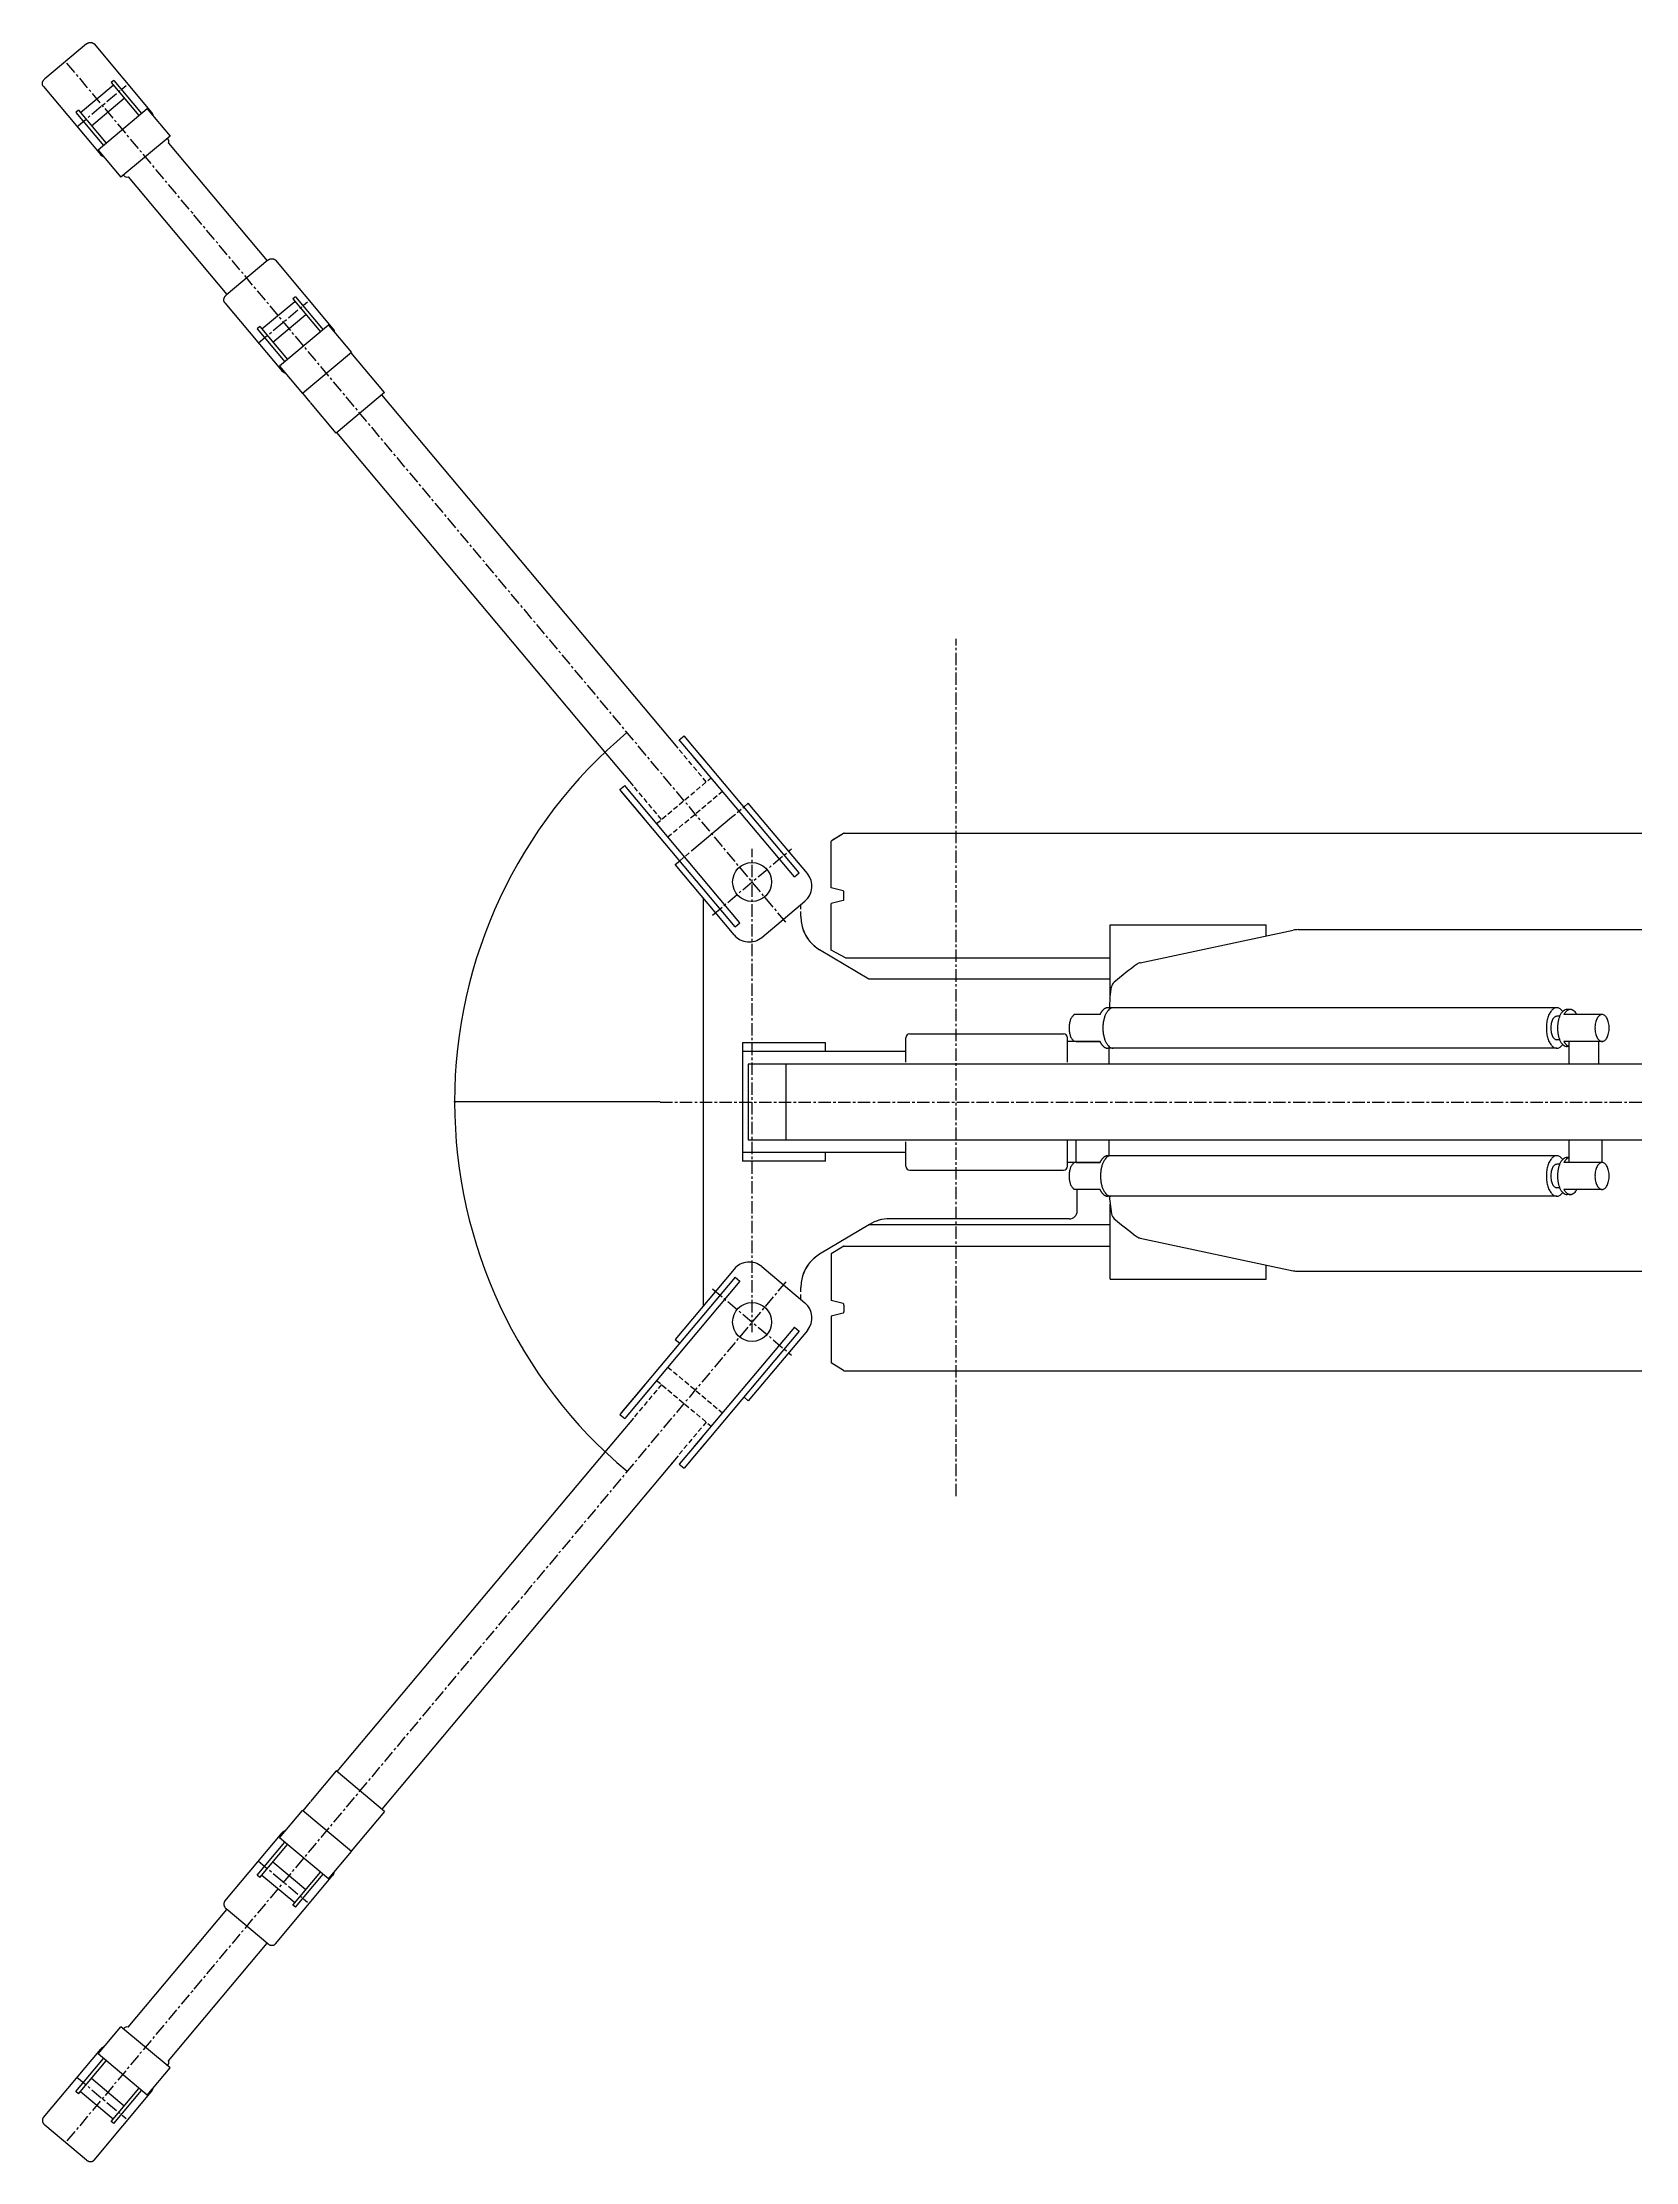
# Model space of a CAD drawing. Header units: millimetres. Extents: x 13669 to 217197, y -88248 to 24578.
# Drawn here: x 98863 to 102955, y -27087 to -21646 of the extents above; entities that cross this region are included whole.
import ezdxf

# ---------------------------------------------------------------- set-up
doc = ezdxf.new("R2010")
doc.units = ezdxf.units.MM
doc.linetypes.add('CENTER', pattern=[50.8, 31.75, -6.35, 6.35, -6.35])
doc.linetypes.add('DASHED', pattern=[19.05, 12.7, -6.35])
doc.layers.add('1', color=7, linetype='Continuous')
doc.styles.get("Standard").update_dxf_attribs({"font": 'arial.ttf'})
doc.dimstyles.new('DIMSTYLE24', dxfattribs={"dimtxt": 3.2, "dimasz": 1, "dimexe": 2.54, "dimexo": 0, "dimgap": 1.6, "dimtad": 1, "dimdec": 4, "dimzin": 0, "dimdsep": 46, "dimtxsty": 'Standard', "dimblk1": 'OPEN', "dimblk2": 'OPEN', "dimsah": 1, "dimcen": 0.09, "dimadec": 0, "dimazin": 0, "dimtfac": 1, "dimtdec": 4, "dimtmove": 0, "dimatfit": 3, "dimldrblk": 'OPEN', "dimfxl": 1, "dimtvp": 1, "dimtolj": 1, "dimtzin": 0, "dimarcsym": 0})

# ---------------------------------------------------------------- blocks, each defined once
blk = doc.blocks.new('_OPEN')
at = {"color": 0, "linetype": 'ByBlock'}
for q in [(-3.128, 0.562), (-3.128, -0.562), (-3, 0)]:
    blk.add_line((0, 0), q, dxfattribs=at)
blk = doc.blocks.new('*D284')
at = {"layer": '1', "color": 0, "linetype": 'Continuous', "lineweight": -2, "transparency": 16777216}
blk.add_line((100449.3, -24366.8), (99920.2, -24366.8), dxfattribs=at)
blk.add_arc((101158.5, -24366.8), 1237, 180.0232, 230.0463, dxfattribs=at)
at = {"layer": 'Defpoints', "color": 0, "linetype": 'Continuous', "transparency": 16777216}
for p in [(100449.3, -24366.8), (105666.9, -24366.8), (99973.6, -24722.1), (100772.1, -24828.4), (98922.2, -27038.5)]:
    blk.add_point(p, dxfattribs=at)
at = {"layer": '1', "color": 0, "linetype": 'Continuous', "lineweight": -2, "transparency": 16777216, "xscale": 0.5, "yscale": 0.5, "zscale": 0.5}
for p, rotation in [((99921.4, -24366.8), 90.0115791850979), ((100364.5, -25315.4), 320.0578570738581)]:
    blk.add_blockref('_OPEN', p, dxfattribs=dict(at, rotation=rotation))
at = {"layer": '1', "color": 0, "linetype": 'Continuous', "transparency": 16777216, "insert": (100088.6, -24984.6), "char_height": 1.6, "attachment_point": 5, "rotation": 300.0058}
blk.add_mtext('\\A1;50°', dxfattribs=at)
blk = doc.blocks.new('*D285')
at = {"layer": '1', "color": 0, "linetype": 'Continuous', "lineweight": -2, "transparency": 16777216}
blk.add_line((100449.3, -24366.8), (99920, -24366.8), dxfattribs=at)
blk.add_arc((101158.5, -24366.8), 1237.2, 129.9538, 179.9768, dxfattribs=at)
at = {"layer": 'Defpoints', "color": 0, "linetype": 'Continuous', "transparency": 16777216}
for p in [(98922.2, -21695.1), (100125.4, -23686.1), (100772.1, -23905.2), (100449.3, -24366.8), (105666.9, -24366.8)]:
    blk.add_point(p, dxfattribs=at)
at = {"layer": '1', "color": 0, "linetype": 'Continuous', "lineweight": -2, "transparency": 16777216, "xscale": 0.5, "yscale": 0.5, "zscale": 0.5}
for p, rotation in [((100364.4, -23418.1), 39.94219322364528), ((99921.3, -24366.8), 269.9884219844894)]:
    blk.add_blockref('_OPEN', p, dxfattribs=dict(at, rotation=rotation))
at = {"layer": '1', "color": 0, "linetype": 'Continuous', "transparency": 16777216, "insert": (99975.6, -23999), "char_height": 1.6, "attachment_point": 5, "rotation": 72.7264}
blk.add_mtext('\\A1;50°', dxfattribs=at)

msp = doc.modelspace()

# ---------------------------------------------------------------- linework, layer by layer
at = {"color": 3, "linetype": 'Continuous'}
for p, q in [((101682.33617, -24009.0718714), (102075.0913738, -23925.6113801)), ((102087.5629322, -23924.3009123), (102200.2173353, -23924.3009123)), ((102200.2173353, -23924.3009123), (103667.3093917, -23924.3009123)), ((101604.0750244, -24124.8020648), (101605.3901097, -24095.9734882)), ((101605.3901097, -24095.9734882), (101608.8584151, -24071.3541142)), ((101602.8451103, -24269.3009576), (101602.8451103, -24228.8014793)), ((101602.8451103, -24504.8004551), (101602.8451103, -24464.3009768)), ((101602.813937, -24608.8009985), (101604.3814216, -24621.7184568)), ((101604.3132202, -24621.7280648), (101608.8945057, -24654.2478029)), ((101682.3722607, -24716.5300755), (102075.1274943, -24799.9905668)), ((102087.598993, -24801.3010347), (102200.2533962, -24801.3010347)), ((102200.2533962, -24801.3010347), (103085.253506, -24801.3010347))]:
    msp.add_line(p, q, dxfattribs=at)
at = {"color": 7, "linetype": 'Continuous'}
msp.add_lwpolyline([(100675.1380752, -24464.3006054), (105040.3390754, -24464.3006054), (105040.3390754, -24269.301329), (100675.1380752, -24269.301329)], dxfattribs=at)
at = {"color": 3, "linetype": 'Continuous'}
for centre, radius, start, end in [((102087.5629288, -23984.3009163), 60.0000088, 89.9999999983, 101.9968993071), ((102332.5715369, -24906.5207347), 1110.0001498, 126.3511347429, 130.2263871694), ((101686.4933414, -24028.6350439), 20.0000027, 101.9968993088, 126.3511347429), ((101628.6392175, -24074.3070539), 20.0000027, 130.2263871694, 171.5094147773), ((101628.6753047, -24651.2948794), 20.0000027, 188.4905852227, 229.7736128306), ((102332.6076241, -23819.0811987), 1110.0001498, 229.7736128306, 233.6488652571), ((101686.5294286, -24696.9668894), 20.0000027, 233.6488652571, 258.0031006912), ((102087.5990214, -24741.3010271), 60.0000088, 258.0031006929, 270.0000000017)]:
    msp.add_arc(centre, radius, start, end, dxfattribs=at)
at = {"layer": '1', "color": 7, "linetype": 'Continuous'}
for p, q in [((98975.7944727, -21650.1056699), (98868.5482423, -21740.0959165)), ((98995.3319509, -21650.053668), (99142.8671272, -21825.8792534)), ((98865.1272213, -21759.3548303), (99012.6394484, -21935.153072)), ((98960.5001228, -21826.3441505), (99044.7651106, -21755.6374624)), ((99046.5171385, -21743.7240909), (99039.6227284, -21749.5090038)), ((99039.6227284, -21749.5090038), (99110.6897547, -21834.2034733)), ((99046.5171385, -21743.7240909), (99117.5841648, -21828.4183162)), ((98988.7828124, -21860.0501329), (99073.047715, -21789.3433919)), ((99131.6028435, -21816.6553752), (99005.5118839, -21922.458246)), ((99131.6028435, -21816.6553752), (99190.411079, -21886.7403457)), ((98955.3578244, -21820.2158005), (98948.4635363, -21826.0008355)), ((98948.4635363, -21826.0008355), (99019.5304405, -21910.6951829)), ((98955.3578244, -21820.2158005), (99026.4248507, -21904.9101479)), ((99005.5118839, -21922.458246), (99064.3201195, -21992.5432165)), ((99190.411079, -21886.7403457), (99064.3201195, -21992.5432165)), ((99183.6698672, -21892.3968406), (99184.9164494, -21893.8824365)), ((99186.2114962, -21904.7601319), (99439.8986954, -22207.0933061)), ((99071.0613313, -21986.8865995), (99072.3079135, -21988.3723175)), ((99082.7953765, -21991.5364051), (99336.483064, -22293.8694172)), ((99441.8140673, -22205.4861165), (99334.5678369, -22295.4764852)), ((99461.3515455, -22205.4341146), (99608.8865998, -22381.2597)), ((99512.5367332, -22299.1045375), (99505.642323, -22304.8895724)), ((99505.642323, -22304.8895724), (99576.7093493, -22389.5839199)), ((99512.5367332, -22299.1045375), (99583.6037594, -22383.7988849)), ((99331.1468159, -22314.7352769), (99478.659043, -22490.5336406)), ((99426.5197272, -22381.7246087), (99510.7846493, -22311.0179556)), ((99454.8024064, -22415.4305788), (99539.0673384, -22344.7239375)), ((99421.377419, -22375.5962471), (99414.4830089, -22381.3812821)), ((99414.4830089, -22381.3812821), (99485.5500352, -22466.0756295)), ((99421.377419, -22375.5962471), (99492.4444453, -22460.2905945)), ((99597.622316, -22372.0358218), (99471.5314786, -22477.8386926)), ((99597.622316, -22372.0358218), (99656.4306736, -22442.1207923)), ((99656.4306736, -22442.1207923), (99530.3397141, -22547.9236631)), ((99741.3362638, -22545.3297907), (99655.4348239, -22442.9564857)), ((99471.5314786, -22477.8386926), (99530.3397141, -22547.9236631)), ((99550.800044, -22570.2848722), (99531.3355638, -22547.0880917)), ((99617.2370648, -22649.4613966), (99551.1574659, -22570.7108976)), ((99741.3362638, -22545.3297907), (99617.2370648, -22649.4613966)), ((100495.3232743, -23458.6649063), (99734.0642901, -22551.4317202)), ((100316.0042496, -23478.3194195), (99619.1575973, -22647.8499462)), ((100498.3211995, -23436.5682541), (100510.577915, -23426.2836458)), ((100555.9853614, -23505.2897295), (100498.3211995, -23436.5682541)), ((100564.1512331, -23490.1298459), (100510.577915, -23426.2836458)), ((100380.4166119, -23555.083056), (100316.0042496, -23478.3194195)), ((100794.0050852, -23788.9505738), (100534.1563636, -23479.274925)), ((100806.2618007, -23778.6659703), (100552.0055787, -23475.655204)), ((100345.8783382, -23564.4829902), (100358.1350537, -23554.1983818)), ((100422.8603738, -23631.3350195), (100358.1350537, -23554.1983818)), ((100653.8189318, -23906.5807234), (100361.6957231, -23558.4418211)), ((100409.880361, -23640.7576587), (100345.8783382, -23564.4829902)), ((100641.5622201, -23916.8653241), (100348.6819579, -23567.8242382)), ((100664.2057244, -23609.3660934), (100675.6963914, -23599.7242922)), ((100827.394288, -23780.5107891), (100675.6963914, -23599.7242922)), ((100530.9139773, -23721.2111633), (100632.7978985, -23635.7203909)), ((100919.918951, -23677.2435366), (100888.1419844, -23696.7987837)), ((100888.1419844, -23816.7987617), (100888.1419844, -23696.7987837)), ((100919.9282868, -23677.2484862), (100892.2142696, -23694.3035429)), ((100921.4909879, -23676.7987047), (103457.4930699, -23676.7987047)), ((100921.5008809, -23676.8035279), (103457.4933496, -23676.8035279)), ((100488.015473, -23757.2072696), (100499.5061514, -23747.5654569)), ((100639.7133658, -23937.9937779), (100488.015473, -23757.2072696)), ((100794.0050852, -23788.9505738), (100806.2618007, -23778.6659703)), ((100919.2430247, -23824.3385882), (100888.1419844, -23816.7987617)), ((100921.1418668, -23845.3369354), (100921.1418668, -23828.2602501)), ((100560.3450041, -24890.1920417), (100560.3450041, -23843.4058591)), ((100710.1549799, -23944.1566205), (100821.2314454, -23850.9524033)), ((100919.2430247, -23849.2590932), (100888.1419844, -23856.7989197)), ((100888.1419844, -23944.7987714), (100888.1419844, -23856.7989197)), ((100641.5622201, -23916.8653241), (100653.8189318, -23906.5807234)), ((101605.3521831, -23911.8027358), (102005.3504186, -23911.8027358)), ((101605.3901097, -24095.9734882), (101605.3521831, -23911.8027358)), ((102005.3504186, -23940.431335), (102005.3504186, -23911.8027358)), ((100985.3540763, -24051.8021362), (100858.8951543, -23975.9290704)), ((100888.1419844, -23976.7988978), (100888.1419844, -23944.7987714)), ((100925.3447101, -23996.7989768), (100888.1419844, -23976.7988978)), ((100925.3447101, -23996.7989768), (101605.3521831, -23996.7989768)), ((101602.3521942, -24051.8021362), (100985.3540763, -24051.8021362)), ((101579.1528003, -24141.8018022), (101512.2686485, -24141.8018022)), ((102752.2626868, -24124.8019453), (101598.9391669, -24124.8020653)), ((102759.2382609, -24146.8020636), (102752.2630468, -24146.8020636)), ((102868.4529756, -24141.8018022), (102770.4691392, -24141.8018022)), ((102786.9915179, -24129.3019286), (102778.4163497, -24129.3019286)), ((101080.3541314, -24264.8013457), (101080.3541314, -24201.8015795)), ((101090.3538143, -24191.8018966), (101485.3526284, -24191.8018966)), ((101495.3523113, -24264.8013457), (101495.3523113, -24201.8015795)), ((101579.1528003, -24211.8012624), (101495.3523113, -24211.8012624)), ((101579.1528003, -24211.8016224), (101512.2686485, -24211.8016224)), ((101517.8522278, -24211.8016224), (101579.1528003, -24211.8016224)), ((102759.2382609, -24206.801841), (102752.2630468, -24206.801841)), ((102868.4529756, -24211.8016224), (102770.4691392, -24211.8016224)), ((102782.8478133, -24211.8016224), (102782.8478133, -24269.301329)), ((102867.8472178, -24211.8016224), (102782.8478133, -24211.8016224)), ((102782.8478133, -24211.8016224), (102782.8478133, -24269.301329)), ((102867.8472178, -24211.8016224), (102782.8478133, -24211.8016224)), ((102870.3561685, -24211.8016224), (102860.3560056, -24211.8016224)), ((102860.3560056, -24269.301329), (102860.3560056, -24211.8016224)), ((100873.9232175, -24214.8016113), (100660.3556901, -24214.8016113)), ((100660.3556901, -24214.8016113), (100660.3556901, -24518.8006831)), ((101080.3541314, -24236.8017296), (100660.3556901, -24236.8017296)), ((100873.9232175, -24236.8017296), (100873.9232175, -24214.8016113)), ((102752.2626868, -24228.8014793), (101598.9391669, -24228.8014793)), ((102782.8478133, -24224.301496), (102778.4163497, -24224.301496)), ((100675.1380752, -24269.301329), (100675.1380752, -24464.3006054)), ((100675.1380752, -24269.301329), (100675.1380752, -24464.3006054)), ((100771.8833962, -24269.301329), (100771.8833962, -24464.3006054)), ((100771.8833962, -24269.301329), (100771.8833962, -24464.3006054)), ((101080.3541314, -24531.8003549), (101080.3541314, -24468.8005887)), ((101495.3523113, -24531.8003549), (101495.3523113, -24464.3006054)), ((101517.8522278, -24521.800672), (101517.8522278, -24464.3006054)), ((102782.8478133, -24464.3006054), (102782.8478133, -24521.800672)), ((102782.8478133, -24464.3006054), (102782.8478133, -24521.800672)), ((102867.8472178, -24464.3006054), (102867.8472178, -24521.800672)), ((102867.8472178, -24464.3006054), (102867.8472178, -24521.800672)), ((101080.3541314, -24496.8005648), (100660.3556901, -24496.8005648)), ((100873.9232175, -24518.8006831), (100660.3556901, -24518.8006831)), ((100873.9232175, -24518.8006831), (100873.9232175, -24496.8005648)), ((101579.1528003, -24521.800672), (101495.3523113, -24521.800672)), ((101579.1528003, -24521.800672), (101512.2686485, -24521.800672)), ((101517.8522278, -24521.800672), (101579.1528003, -24521.800672)), ((102752.2626868, -24504.8004551), (101598.9391669, -24504.8004551)), ((102759.2382609, -24526.8004534), (102752.2630468, -24526.8004534)), ((102868.4529756, -24521.800672), (102770.4691392, -24521.800672)), ((102782.8478133, -24509.3004384), (102778.4163497, -24509.3004384)), ((102867.8472178, -24521.800672), (102782.8478133, -24521.800672)), ((102867.8472178, -24521.800672), (102782.8478133, -24521.800672)), ((101090.3538143, -24541.8003978), (101485.3526284, -24541.8003978)), ((101579.1528003, -24591.8001322), (101512.2686485, -24591.8001322)), ((101520.3527785, -24646.8000081), (101520.3527785, -24591.8001322)), ((102759.2382609, -24586.8002308), (102752.2630468, -24586.8002308)), ((102868.4529756, -24591.8001322), (102770.4691392, -24591.8001322)), ((102752.2626868, -24608.8003491), (101598.9391669, -24608.8002291)), ((101605.3521831, -24821.7995586), (101605.3521831, -24629.1030256)), ((102786.9915179, -24604.3003658), (102778.4163497, -24604.3003658)), ((100986.5936502, -24681.0496337), (100858.6697682, -24757.8041701)), ((101602.3521942, -24681.7997982), (100985.354204, -24681.7997982)), ((101500.3529327, -24666.7998539), (101038.0524884, -24666.7998539)), ((101250.3534205, -24681.7997982), (101185.3537417, -24681.7997982)), ((100920.6418141, -24736.7989241), (100888.1419844, -24756.7985072)), ((100888.1419844, -24756.7985072), (100888.1419844, -24876.7989811)), ((100920.6418141, -24736.7989241), (101605.3521831, -24736.7989241)), ((100639.7133658, -24795.6041229), (100488.015473, -24976.3906313)), ((100710.1549799, -24789.4412803), (100821.2314454, -24882.6454975)), ((102005.3504186, -24821.7995586), (102005.3504186, -24785.1629375)), ((100641.5622201, -24816.7366103), (100348.6819579, -25165.7776962)), ((100653.8189318, -24827.021211), (100361.6957231, -25175.1601133)), ((100641.5622201, -24816.7366103), (100653.8189318, -24827.021211)), ((101605.3521831, -24821.7995586), (102005.3504186, -24821.7995586)), ((100919.2430247, -24884.3388076), (100888.1419844, -24876.7989811)), ((100919.2430247, -24909.2593127), (100888.1419844, -24916.7986432)), ((100888.1419844, -24916.7986432), (100888.1419844, -25036.7991172)), ((100921.1418668, -24888.2604695), (100921.1418668, -24905.3371549)), ((100794.0050852, -24944.6513606), (100534.1563636, -25254.3270094)), ((100806.2618007, -24954.9359641), (100552.0055787, -25257.9467304)), ((100827.394288, -24953.0871117), (100675.6963914, -25133.8736086)), ((100794.0050852, -24944.6513606), (100806.2618007, -24954.9359641)), ((100488.015473, -24976.3906313), (100499.5061514, -24986.032444)), ((100919.918951, -25056.3538684), (100888.1419844, -25036.7991172)), ((100921.4909879, -25056.7987003), (103457.4930699, -25056.7987003)), ((100409.880361, -25092.8442757), (100345.8783382, -25169.1189442)), ((100422.8603738, -25102.2669149), (100358.1350537, -25179.4035526)), ((100664.2057244, -25124.2318074), (100675.6963914, -25133.8736086)), ((100380.4166119, -25178.5188784), (100316.0042496, -25255.2825149)), ((100345.8783382, -25169.1189442), (100358.1350537, -25179.4035526)), ((100555.9853614, -25228.3122049), (100498.3211995, -25297.0336803)), ((100564.1512331, -25243.4720885), (100510.577915, -25307.3182886)), ((100316.0042496, -25255.2825149), (99619.1575973, -26085.7519882)), ((100495.3232743, -25274.9370281), (99734.0642901, -26182.1702142)), ((100479.2580255, -25294.0828437), (100478.5388024, -25294.939991)), ((100498.3211995, -25297.0336803), (100510.577915, -25307.3182886)), ((99617.2370648, -26084.1405378), (99551.1574659, -26162.8910368)), ((99741.3362638, -26188.2721437), (99617.2370648, -26084.1405378)), ((99550.800044, -26163.3170622), (99531.3355638, -26186.5138427)), ((99471.5314786, -26255.7632418), (99530.3397141, -26185.6782713)), ((99656.4306736, -26291.4811421), (99530.3397141, -26185.6782713)), ((99741.3362638, -26188.2721437), (99655.4348239, -26290.6454487)), ((99331.1468159, -26418.8666575), (99478.659043, -26243.0682937)), ((99414.4830089, -26352.2206523), (99485.5500352, -26267.5263049)), ((99421.377419, -26358.0056873), (99492.4444453, -26273.3113399)), ((99597.622316, -26361.5661126), (99471.5314786, -26255.7632418)), ((99454.8024064, -26318.1713556), (99539.0673384, -26388.8779969)), ((99597.622316, -26361.5661126), (99656.4306736, -26291.4811421)), ((99421.377419, -26358.0056873), (99414.4830089, -26352.2206523)), ((99426.5197272, -26351.8773257), (99510.7846493, -26422.5839788)), ((99461.3515455, -26528.1678198), (99608.8865998, -26352.3422344)), ((99505.642323, -26428.712362), (99576.7093493, -26344.0180145)), ((99512.5367332, -26434.4973969), (99583.6037594, -26349.8030495)), ((99082.7953765, -26742.0655293), (99336.483064, -26439.7325172)), ((99441.8140673, -26528.1158179), (99334.5678369, -26438.1254492)), ((99512.5367332, -26434.4973969), (99505.642323, -26428.712362)), ((99186.2114962, -26828.8418025), (99439.8986954, -26526.5086283)), ((99005.5118839, -26811.1436884), (99064.3201195, -26741.0587179)), ((99190.411079, -26846.8615887), (99064.3201195, -26741.0587179)), ((99071.0613313, -26746.7153349), (99072.3079135, -26745.2296169)), ((98865.1272213, -26974.2471041), (99012.6394484, -26798.4488624)), ((98948.4635363, -26907.6010989), (99019.5304405, -26822.9067515)), ((99131.6028435, -26916.9465592), (99005.5118839, -26811.1436884)), ((98955.3578244, -26913.3861339), (99026.4248507, -26828.6917865)), ((98988.7828124, -26873.5518015), (99073.047715, -26944.2585425)), ((99131.6028435, -26916.9465592), (99190.411079, -26846.8615887)), ((99183.6698672, -26841.2050938), (99184.9164494, -26839.7194979)), ((98955.3578244, -26913.3861339), (98948.4635363, -26907.6010989)), ((98960.5001228, -26907.2577839), (99044.7651106, -26977.964472)), ((98995.3319509, -27083.5482664), (99142.8671272, -26907.722681)), ((99039.6227284, -26984.0929306), (99110.6897547, -26899.3984611)), ((99046.5171385, -26989.8778435), (99117.5841648, -26905.1836181)), ((99046.5171385, -26989.8778435), (99039.6227284, -26984.0929306)), ((98975.7944727, -27083.4962645), (98868.5482423, -26993.5060179))]:
    msp.add_line(p, q, dxfattribs=at)
at = {"layer": '1', "color": 7, "linetype": 'CENTER'}
for p, q in [((100772.1210872, -23905.2149572), (98922.1713575, -21695.1007932)), ((98950.6691031, -21863.312364), (99077.5273967, -21756.8655721)), ((99416.6885756, -22418.6928106), (99543.5469913, -22312.2460188)), ((101209.3714078, -25378.6915679), (101209.3714078, -23177.9293364)), ((100583.8438551, -23886.9683193), (100786.8456528, -23716.6295815)), ((100685.3447539, -24957.7345847), (100685.3447539, -23716.974415)), ((100449.251391, -24366.8009672), (105666.8721351, -24366.8009672)), ((100449.2629135, -24366.8009672), (105666.8635903, -24366.8009672)), ((100772.1210872, -24828.3829436), (98922.1713575, -27038.5011412)), ((100583.8438551, -24846.6295815), (100786.8456528, -25016.9683193)), ((99416.6885756, -26314.9091238), (99543.5469913, -26421.3559156)), ((98950.6691031, -26870.2895704), (99077.5273967, -26976.7363623))]:
    msp.add_line(p, q, dxfattribs=at)
at = {"layer": '1', "color": 7, "linetype": 'DASHED'}
for p, q in [((100567.6384486, -23544.8467736), (100495.3232743, -23458.6649063)), ((100452.7317716, -23641.264917), (100380.4166119, -23555.083056)), ((100440.092036, -23651.8709137), (100580.2781873, -23534.2407743)), ((100469.0174822, -23686.34292), (100609.2036266, -23568.7127706)), ((100632.7978985, -23635.7203909), (100664.2057244, -23609.3660934)), ((100499.5061514, -23747.5654569), (100530.9139773, -23721.2111633)), ((100810.3449997, -23890.3321273), (100810.3449997, -23860.0872155)), ((100810.3449997, -24873.5106854), (100810.3449997, -24843.2652777)), ((100440.092036, -25081.7310207), (100580.2781873, -25199.3611601)), ((100469.0174822, -25047.2590144), (100609.2036266, -25164.8891638)), ((100452.7317716, -25092.3370174), (100380.4166119, -25178.5188784)), ((100567.6384486, -25188.7551608), (100495.3232743, -25274.9370281))]:
    msp.add_line(p, q, dxfattribs=at)
at = {"layer": '1', "color": 7, "linetype": 'Continuous'}
for points in [[(98975.7945285, -21650.1055833, -0.0245486221), (98976.9596685, -21649.2068288, -0.0245486221), (98978.1913027, -21648.409347, -0.0245486221), (98979.4775697, -21647.7208182, -0.0245486221), (98980.8060822, -21647.1478732, -0.0245486221), (98982.1640458, -21646.6960299, -0.0245486221), (98983.5383825, -21646.3696397, -0.0245486221), (98984.9158569, -21646.1718459, -0.0245486221), (98986.2832029, -21646.1045535, -0.0245486221), (98987.6272524, -21646.1684104, -0.0245486221), (98988.9350615, -21646.3628017, -0.0245486221), (98990.1940351, -21646.6858554, -0.0245486221), (98991.3920487, -21647.1344601, -0.0245486221), (98992.5175648, -21647.7042957, -0.0245486221), (98993.5597441, -21648.3898742, -0.0245486221), (98994.5085497, -21649.1845932, -0.0245486221), (98995.3548441, -21650.0807991, 1)], [(98865.1272773, -21759.3549208, -0.0245486221), (98864.3916443, -21758.3658589, -0.0245486221), (98863.7737572, -21757.2934663, -0.0245486221), (98863.2795666, -21756.1480706, -0.0245486221), (98862.913832, -21754.9407028, -0.0245486221), (98862.6800754, -21753.6829903, -0.0245486221), (98862.5805482, -21752.3870456, -0.0245486221), (98862.6162088, -21751.0653494, -0.0245486221), (98862.7867137, -21749.7306304, -0.0245486221), (98863.090421, -21748.3957426, -0.0245486221), (98863.5244057, -21747.0735417, -0.0245486221), (98864.0844884, -21745.7767613, -0.0245486221), (98864.7652751, -21744.51789, -0.0245486221), (98865.5602095, -21743.3090515, -0.0245486221), (98866.461636, -21742.1618875, -0.0245486221), (98867.4608732, -21741.0874459, -0.0245486221), (98868.5482981, -21740.0960741, 1)], [(99142.8670719, -21825.8791637, -0.0095218773), (99143.225306, -21826.3230136, -0.0095218773), (99143.5663544, -21826.7802042, -0.0095218773), (99143.8897226, -21827.2500723, -0.0095218773), (99144.1949415, -21827.7319366, -0.0095218773), (99144.4815685, -21828.225098, -0.0095218773), (99144.7491879, -21828.7288413, -0.0095218773), (99144.9974113, -21829.2424359, -0.0095218773), (99145.225879, -21829.7651369, -0.0095218773), (99145.4342594, -21830.2961861, -0.0095218773), (99145.6222504, -21830.8348134, -0.0095218773), (99145.7895793, -21831.3802374, -0.0095218773), (99145.9360033, -21831.9316671, -0.0095218773), (99146.0613102, -21832.4883028, -0.0095218773), (99146.1653182, -21833.0493371, -0.0095218773), (99146.2478764, -21833.6139562, -0.0095218773), (99146.3088651, -21834.1813412, 1)], [(99020.2178927, -21939.9842038, -0.0095218773), (99019.6697181, -21939.8256163, -0.0095218773), (99019.1280129, -21939.6462673, -0.0095218773), (99018.5935629, -21939.4464168, -0.0095218773), (99018.067143, -21939.2263549, -0.0095218773), (99017.549517, -21938.9864006, -0.0095218773), (99017.0414356, -21938.7269019, -0.0095218773), (99016.5436356, -21938.4482353, -0.0095218773), (99016.0568391, -21938.1508049, -0.0095218773), (99015.5817521, -21937.8350421, -0.0095218773), (99015.1190637, -21937.5014049, -0.0095218773), (99014.6694449, -21937.1503772, -0.0095218773), (99014.233548, -21936.7824682, -0.0095218773), (99013.8120051, -21936.3982114, -0.0095218773), (99013.4054276, -21935.9981641, -0.0095218773), (99013.0144052, -21935.5829066, -0.0095218773), (99012.6395051, -21935.1530413, 1)], [(99441.8141231, -22205.486152, -0.0245486221), (99442.9792631, -22204.5873974, -0.0245486221), (99444.2108973, -22203.7899157, -0.0245486221), (99445.4971644, -22203.1013868, -0.0245486221), (99446.8256768, -22202.5284419, -0.0245486221), (99448.1836404, -22202.0765985, -0.0245486221), (99449.5579772, -22201.7502083, -0.0245486221), (99450.9354515, -22201.5524146, -0.0245486221), (99452.3027975, -22201.4851221, -0.0245486221), (99453.6468471, -22201.5489791, -0.0245486221), (99454.9546561, -22201.7433704, -0.0245486221), (99456.2136297, -22202.066424, -0.0245486221), (99457.4116433, -22202.5150288, -0.0245486221), (99458.5371594, -22203.0848643, -0.0245486221), (99459.5793387, -22203.7704429, -0.0245486221), (99460.5281443, -22204.5651619, -0.0245486221), (99461.3744387, -22205.4613678, 1)], [(99331.1467499, -22314.7352453, -0.0245486221), (99330.4111168, -22313.7461835, -0.0245486221), (99329.7932297, -22312.6737908, -0.0245486221), (99329.2990392, -22311.5283952, -0.0245486221), (99328.9333045, -22310.3210273, -0.0245486221), (99328.699548, -22309.0633148, -0.0245486221), (99328.6000207, -22307.7673701, -0.0245486221), (99328.6356813, -22306.445674, -0.0245486221), (99328.8061863, -22305.1109549, -0.0245486221), (99329.1098935, -22303.7760671, -0.0245486221), (99329.5438782, -22302.4538663, -0.0245486221), (99330.1039609, -22301.1570858, -0.0245486221), (99330.7847476, -22299.8982146, -0.0245486221), (99331.5796821, -22298.689376, -0.0245486221), (99332.4811085, -22297.542212, -0.0245486221), (99333.4803458, -22296.4677704, -0.0245486221), (99334.5677707, -22295.4763986, 1)], [(99608.8866665, -22381.2597324, -0.0095218773), (99609.2449006, -22381.7035823, -0.0095218773), (99609.585949, -22382.1607729, -0.0095218773), (99609.9093172, -22382.630641, -0.0095218773), (99610.2145362, -22383.1125052, -0.0095218773), (99610.5011631, -22383.6056666, -0.0095218773), (99610.7687825, -22384.10941, -0.0095218773), (99611.017006, -22384.6230046, -0.0095218773), (99611.2454736, -22385.1457056, -0.0095218773), (99611.453854, -22385.6767548, -0.0095218773), (99611.641845, -22386.215382, -0.0095218773), (99611.8091739, -22386.7608061, -0.0095218773), (99611.9555979, -22387.3122358, -0.0095218773), (99612.0809048, -22387.8688715, -0.0095218773), (99612.1849128, -22388.4299057, -0.0095218773), (99612.267471, -22388.9945248, -0.0095218773), (99612.3284597, -22389.5619099, 1)], [(99486.2374873, -22495.3647725, -0.0095218773), (99485.6893127, -22495.206185, -0.0095218773), (99485.1476075, -22495.0268359, -0.0095218773), (99484.6131575, -22494.8269855, -0.0095218773), (99484.0867377, -22494.6069236, -0.0095218773), (99483.5691116, -22494.3669692, -0.0095218773), (99483.0610302, -22494.1074706, -0.0095218773), (99482.5632302, -22493.828804, -0.0095218773), (99482.0764337, -22493.5313736, -0.0095218773), (99481.6013467, -22493.2156108, -0.0095218773), (99481.1386583, -22492.8819736, -0.0095218773), (99480.6890396, -22492.5309459, -0.0095218773), (99480.2531426, -22492.1630369, -0.0095218773), (99479.8315997, -22491.77878, -0.0095218773), (99479.4250222, -22491.3787328, -0.0095218773), (99479.0339998, -22490.9634753, -0.0095218773), (99478.6590997, -22490.5336099, 1)], [(101511.337932, -24143.8991544, 0.038233192), (101508.8319813, -24146.0998262, 0.038233192), (101506.5276298, -24149.0165354, 0.038233192), (101504.4786374, -24152.5811222, 0.038233192), (101502.7327639, -24156.7105469, 0.038233192), (101501.3308091, -24161.3084498, 0.038233192), (101500.3052929, -24166.2677914, 0.038233192), (101499.6803352, -24171.4726521, 0.038233192), (101499.470336, -24176.8019523, 0.038233192), (101499.6803352, -24182.1311325, 0.038233192), (101500.3052929, -24187.3359932, 0.038233192), (101501.3308091, -24192.2953348, 0.038233192), (101502.7327639, -24196.8932377, 0.038233192), (101504.4786374, -24201.0226624, 0.038233192), (101506.5276298, -24204.5873692, 0.038233192), (101508.8319813, -24207.5039584, 0.038233192), (101511.337932, -24209.7046302, -1)], [(101512.2686485, -24141.8020422, 0.0133022989), (101511.3188309, -24143.9135174, 0.009772589)], [(101598.9391669, -24124.8020653, 0.01300753), (101597.547772, -24124.872505, 0.01300753), (101596.1603372, -24125.0833442, 0.01300753), (101594.7803423, -24125.4342229, 0.01300753), (101593.4115074, -24125.9240611, 0.01300753), (101592.0577924, -24126.5516588, 0.01300753), (101590.7225574, -24127.315216, 0.01300753), (101589.4096422, -24128.2126926, 0.01300753), (101588.122527, -24129.2415688, 0.01300753), (101586.8645717, -24130.3992045, 0.01300753), (101585.6393762, -24131.6824798, 0.01300753), (101584.4501806, -24133.0877945, 0.01300753), (101583.3002249, -24134.6114289, 0.01300753), (101582.192509, -24136.2493028, 0.01300753), (101581.130153, -24137.9968563, 0.01300753), (101580.1160367, -24139.8494094, 0.01300753), (101579.1528003, -24141.8020422, -1)], [(101613.1523941, -24124.8020653, 0.04912685), (101607.9330135, -24125.8013016, 0.04912685), (101602.9142721, -24128.7603706, 0.04912685), (101598.2888893, -24133.5656328, 0.04912685), (101594.2347043, -24140.0325288, 0.04912685), (101590.9075967, -24147.9122995, 0.04912685), (101588.4352459, -24156.9024262, 0.04912685), (101586.9128115, -24166.65719, 0.04912685), (101586.3987334, -24176.8019523, 0.04912685), (101586.9128115, -24186.9465947, 0.04912685), (101588.4352459, -24196.7013585, 0.04912685), (101590.9075967, -24205.6914851, 0.04912685), (101594.2347043, -24213.5713759, 0.04912685), (101598.2888893, -24220.0381519, 0.04912685), (101602.9142721, -24224.843414, 0.04912685), (101607.9330135, -24227.802603, 0.04912685), (101613.1523941, -24228.8017193, -1)], [(102767.5101902, -24134.0735909, 0.068142801), (102761.0396942, -24127.6800146, 0.068142801), (102753.9232406, -24124.9023849, 0.068142801), (102746.6845075, -24125.944941, 0.068142801), (102739.8564128, -24130.7311233, 0.068142801), (102733.9415147, -24138.9086129, 0.068142801), (102729.3751717, -24149.8753722, 0.068142801), (102726.4937424, -24162.8241642, 0.068142801), (102725.509026, -24176.8019523, 0.068142801), (102726.4937424, -24190.7796204, 0.068142801), (102729.3751717, -24203.7284124, 0.068142801), (102733.9415147, -24214.6951717, 0.068142801), (102739.8564128, -24222.8726613, 0.068142801), (102746.6845075, -24227.6588436, 0.068142801), (102753.9232406, -24228.7013997, 0.068142801), (102761.0396942, -24225.92377, 0.068142801), (102767.5101902, -24219.5301937, -1)], [(102752.2630468, -24146.8020636, 0.04912685), (102749.2518979, -24147.3784215, 0.04912685), (102746.3564287, -24149.0856552, 0.04912685), (102743.6879986, -24151.8578849, 0.04912685), (102741.3489673, -24155.588791, 0.04912685), (102739.4294544, -24160.1348542, 0.04912685), (102738.0031397, -24165.3214749, 0.04912685), (102737.1248629, -24170.949214, 0.04912685), (102736.828224, -24176.8019523, 0.04912685), (102737.1248629, -24182.6545706, 0.04912685), (102738.0031397, -24188.2823097, 0.04912685), (102739.4294544, -24193.4689305, 0.04912685), (102741.3489673, -24198.0149936, 0.04912685), (102743.6879986, -24201.7458997, 0.04912685), (102746.3564287, -24204.5181294, 0.04912685), (102749.2518979, -24206.2253631, 0.04912685), (102752.2630468, -24206.801841, -1)], [(102778.4163497, -24129.3020486, 0.04912685), (102773.6486474, -24130.2147652, 0.04912685), (102769.0640644, -24132.9177552, 0.04912685), (102764.8390001, -24137.3072189, 0.04912685), (102761.1356938, -24143.214437, 0.04912685), (102758.0964651, -24150.4123702, 0.04912685), (102755.8380735, -24158.6245398, 0.04912685), (102754.4473986, -24167.5351067, 0.04912685), (102753.9778404, -24176.8019523, 0.04912685), (102754.4473986, -24186.0686779, 0.04912685), (102755.8380735, -24194.9792448, 0.04912685), (102758.0964651, -24203.1914144, 0.04912685), (102761.1356938, -24210.3893477, 0.04912685), (102764.8390001, -24216.2965657, 0.04912685), (102769.0640644, -24220.6860294, 0.04912685), (102773.6486474, -24223.3890194, 0.04912685), (102778.4163497, -24224.301736, -1)], [(102803.6501279, -24141.8018022, 0.0808661), (102797.1774401, -24133.6246725, 0.019541354), (102795.4118866, -24132.2107178, 0.019541354), (102793.5949734, -24131.069042, 0.019541354), (102791.7377403, -24130.2064852, 0.019541354), (102789.8515873, -24129.6284474, 0.019541354), (102787.9479143, -24129.3384085, 0.019541354), (102786.0383614, -24129.3381685, 0.019541354), (102784.1346885, -24129.6277274, 0.019541354), (102782.2484155, -24130.2052852, 0.019541354), (102780.3910624, -24131.067242, 0.019541354), (102778.5741491, -24132.2084378, 0.019541354), (102776.8084757, -24133.6220326, 0.019541354), (102775.105082, -24135.2990263, 0.019541354), (102773.474168, -24137.2295792, 0.019541354), (102771.9258138, -24139.4015711, 0.019541354), (102770.4694992, -24141.8020422, -1)], [(101511.3188309, -24209.6902673, 0.0133022989), (101512.2686485, -24211.8017424, -1)], [(101579.1528003, -24211.8017424, 0.01300753), (101580.1160367, -24213.7543752, 0.01300753), (101581.130153, -24215.6069283, 0.01300753), (101582.192509, -24217.3544818, 0.01300753), (101583.3002249, -24218.9923557, 0.01300753), (101584.4501806, -24220.5159901, 0.01300753), (101585.6393762, -24221.9213049, 0.01300753), (101586.8645717, -24223.2045801, 0.01300753), (101588.122527, -24224.3622158, 0.01300753), (101589.4096422, -24225.391212, 0.01300753), (101590.7225574, -24226.2886887, 0.01300753), (101592.0577924, -24227.0521258, 0.01300753), (101593.4115074, -24227.6797235, 0.01300753), (101594.7803423, -24228.1695617, 0.01300753), (101596.1603372, -24228.5204404, 0.01300753), (101597.547772, -24228.7313996, 0.01300753), (101598.9391669, -24228.8017193, -1)], [(102770.4694992, -24211.8017424, 0.00893825), (102771.1237368, -24212.9272182, 0.00893825), (102771.7982543, -24214.0066142, 0.00893825), (102772.4920917, -24215.0383704, 0.00893825), (102773.204529, -24216.0212868, 0.00893825), (102773.9346063, -24216.9540433, 0.00893825), (102774.6813636, -24217.83556, 0.00893825), (102775.4438407, -24218.664517, 0.00893825), (102776.2210778, -24219.4400741, 0.00893825), (102777.0121149, -24220.1610314, 0.00893825), (102777.8158719, -24220.8266689, 0.00893825), (102778.6313889, -24221.4360267, 0.00893825), (102779.4575858, -24221.9882646, 0.00893825), (102780.2933827, -24222.4827828, 0.00893825), (102781.1376996, -24222.9189812, 0.00893825), (102781.9895764, -24223.2961398, 0.00893825), (102782.8478133, -24223.6140186, -1)], [(101511.337932, -24523.8976642, 0.038233192), (101508.8319813, -24526.098336, 0.038233192), (101506.5276298, -24529.0149252, 0.038233192), (101504.4786374, -24532.579512, 0.038233192), (101502.7327639, -24536.7089366, 0.038233192), (101501.3308091, -24541.3069596, 0.038233192), (101500.3052929, -24546.2661812, 0.038233192), (101499.6803352, -24551.4711619, 0.038233192), (101499.470336, -24556.8003421, 0.038233192), (101499.6803352, -24562.1295223, 0.038233192), (101500.3052929, -24567.334503, 0.038233192), (101501.3308091, -24572.2938446, 0.038233192), (101502.7327639, -24576.8917475, 0.038233192), (101504.4786374, -24581.0211722, 0.038233192), (101506.5276298, -24584.585759, 0.038233192), (101508.8319813, -24587.5024681, 0.038233192), (101511.337932, -24589.70302, -1)], [(101512.2686485, -24521.800552, 0.0133022989), (101511.3188309, -24523.9120271, 0.009772589)], [(101598.9391669, -24504.8005751, 0.01300753), (101597.547772, -24504.8708948, 0.01300753), (101596.1603372, -24505.081854, 0.01300753), (101594.7803423, -24505.4327327, 0.01300753), (101593.4115074, -24505.9225709, 0.01300753), (101592.0577924, -24506.5500486, 0.01300753), (101590.7225574, -24507.3136057, 0.01300753), (101589.4096422, -24508.2110824, 0.01300753), (101588.122527, -24509.2400786, 0.01300753), (101586.8645717, -24510.3977143, 0.01300753), (101585.6393762, -24511.6809895, 0.01300753), (101584.4501806, -24513.0863043, 0.01300753), (101583.3002249, -24514.6099387, 0.01300753), (101582.192509, -24516.2478126, 0.01300753), (101581.130153, -24517.9953661, 0.01300753), (101580.1160367, -24519.8479192, 0.01300753), (101579.1528003, -24521.800552, -1)], [(101607.0210169, -24504.8005751, 0.04912685), (101601.8016363, -24505.7996914, 0.04912685), (101596.7827749, -24508.7587604, 0.04912685), (101592.157392, -24513.5641425, 0.04912685), (101588.1033271, -24520.0309185, 0.04912685), (101584.7760994, -24527.9108093, 0.04912685), (101582.3038686, -24536.9009359, 0.04912685), (101580.7813143, -24546.6556997, 0.04912685), (101580.2673562, -24556.8003421, 0.04912685), (101580.7813143, -24566.9449844, 0.04912685), (101582.3038686, -24576.6998682, 0.04912685), (101584.7760994, -24585.6898749, 0.04912685), (101588.1033271, -24593.5697656, 0.04912685), (101592.157392, -24600.0366616, 0.04912685), (101596.7827749, -24604.8419238, 0.04912685), (101601.8016363, -24607.8009928, 0.04912685), (101607.0210169, -24608.8002291, -1)], [(102767.5101902, -24514.0721007, 0.068142801), (102761.0396942, -24507.6785244, 0.068142801), (102753.9232406, -24504.9007747, 0.068142801), (102746.6845075, -24505.9434508, 0.068142801), (102739.8564128, -24510.7296331, 0.068142801), (102733.9415147, -24518.9070027, 0.068142801), (102729.3751717, -24529.873762, 0.068142801), (102726.4937424, -24542.822674, 0.068142801), (102725.509026, -24556.8003421, 0.068142801), (102726.4937424, -24570.7781302, 0.068142801), (102729.3751717, -24583.7269222, 0.068142801), (102733.9415147, -24594.6936815, 0.068142801), (102739.8564128, -24602.8711711, 0.068142801), (102746.6845075, -24607.6573534, 0.068142801), (102753.9232406, -24608.6999095, 0.068142801), (102761.0396942, -24605.9221598, 0.068142801), (102767.5101902, -24599.5287035, -1)], [(102752.2630468, -24526.8004534, 0.04912685), (102749.2518979, -24527.3769313, 0.04912685), (102746.3564287, -24529.0840449, 0.04912685), (102743.6879986, -24531.8563947, 0.04912685), (102741.3489673, -24535.5873008, 0.04912685), (102739.4294544, -24540.1333639, 0.04912685), (102738.0031397, -24545.3198647, 0.04912685), (102737.1248629, -24550.9477238, 0.04912685), (102736.828224, -24556.8003421, 0.04912685), (102737.1248629, -24562.6530804, 0.04912685), (102738.0031397, -24568.2808195, 0.04912685), (102739.4294544, -24573.4674402, 0.04912685), (102741.3489673, -24578.0135034, 0.04912685), (102743.6879986, -24581.7444095, 0.04912685), (102746.3564287, -24584.5166392, 0.04912685), (102749.2518979, -24586.2238729, 0.04912685), (102752.2630468, -24586.8002308, -1)], [(102778.4163497, -24509.3005584, 0.04912685), (102773.6486474, -24510.213275, 0.04912685), (102769.0640644, -24512.9162649, 0.04912685), (102764.8390001, -24517.3057287, 0.04912685), (102761.1356938, -24523.2129467, 0.04912685), (102758.0964651, -24530.41088, 0.04912685), (102755.8380735, -24538.6229295, 0.04912685), (102754.4473986, -24547.5336165, 0.04912685), (102753.9778404, -24556.8003421, 0.04912685), (102754.4473986, -24566.0670677, 0.04912685), (102755.8380735, -24574.9777546, 0.04912685), (102758.0964651, -24583.1898042, 0.04912685), (102761.1356938, -24590.3878574, 0.04912685), (102764.8390001, -24596.2950755, 0.04912685), (102769.0640644, -24600.6845392, 0.04912685), (102773.6486474, -24603.3875292, 0.04912685), (102778.4163497, -24604.3002458, -1)], [(102782.8478133, -24509.9882758, 0.00893825), (102781.9895764, -24510.3060346, 0.00893825), (102781.1376996, -24510.6833132, 0.00893825), (102780.2933827, -24511.1195116, 0.00893825), (102779.4575858, -24511.6140298, 0.00893825), (102778.6313889, -24512.1662677, 0.00893825), (102777.8158719, -24512.7756255, 0.00893825), (102777.0121149, -24513.441263, 0.00893825), (102776.2210778, -24514.1622203, 0.00893825), (102775.4438407, -24514.9377774, 0.00893825), (102774.6813636, -24515.7667344, 0.00893825), (102773.9346063, -24516.6482511, 0.00893825), (102773.204529, -24517.5810076, 0.00893825), (102772.4920917, -24518.563924, 0.00893825), (102771.7982543, -24519.5956802, 0.00893825), (102771.1237368, -24520.6749562, 0.00893825), (102770.4694992, -24521.800552, -1)], [(101511.3187582, -24589.6886031, 0.0133033823), (101512.2686485, -24591.8002522, -1)], [(101579.1528003, -24591.8002522, 0.01300753), (101580.1160367, -24593.752765, 0.01300753), (101581.130153, -24595.6054381, 0.01300753), (101582.192509, -24597.3529916, 0.01300753), (101583.3002249, -24598.9907455, 0.01300753), (101584.4501806, -24600.5143799, 0.01300753), (101585.6393762, -24601.9198146, 0.01300753), (101586.8645717, -24603.2029699, 0.01300753), (101588.122527, -24604.3607256, 0.01300753), (101589.4096422, -24605.3896018, 0.01300753), (101590.7225574, -24606.2870784, 0.01300753), (101592.0577924, -24607.0506356, 0.01300753), (101593.4115074, -24607.6782333, 0.01300753), (101594.7803423, -24608.1680715, 0.01300753), (101596.1603372, -24608.5189502, 0.01300753), (101597.547772, -24608.7297894, 0.01300753), (101598.9391669, -24608.8002291, -1)], [(102770.4694992, -24591.8002522, 0.019541247), (102771.9258138, -24594.2006033, 0.019541247), (102773.474168, -24596.3727152, 0.019541247), (102775.105082, -24598.3031481, 0.019541247), (102776.8084757, -24599.9802618, 0.019541247), (102778.5740291, -24601.3937366, 0.019541247), (102780.3910624, -24602.5349324, 0.019541247), (102782.2482955, -24603.3970092, 0.019541247), (102784.1345685, -24603.974567, 0.019541247), (102786.0382414, -24604.2640059, 0.019541247), (102787.9477943, -24604.2637659, 0.019541247), (102789.8514673, -24603.973847, 0.019541247), (102791.7376203, -24603.3958092, 0.019541247), (102793.5948534, -24602.5333724, 0.019541247), (102795.4117666, -24601.3916966, 0.019541247), (102797.1773201, -24599.9777419, 0.0853223606), (102803.5486014, -24591.8001322, -1)], [(99486.2374873, -26238.2371619, 0.0095218773), (99485.6893127, -26238.3957494, 0.0095218773), (99485.1476075, -26238.5750985, 0.0095218773), (99484.6131575, -26238.7749489, 0.0095218773), (99484.0867377, -26238.9950108, 0.0095218773), (99483.5691116, -26239.2349652, 0.0095218773), (99483.0610302, -26239.4944638, 0.0095218773), (99482.5632302, -26239.7731304, 0.0095218773), (99482.0764337, -26240.0705608, 0.0095218773), (99481.6013467, -26240.3863236, 0.0095218773), (99481.1386583, -26240.7199608, 0.0095218773), (99480.6890396, -26241.0709885, 0.0095218773), (99480.2531426, -26241.4388975, 0.0095218773), (99479.8315997, -26241.8231544, 0.0095218773), (99479.4250222, -26242.2232016, 0.0095218773), (99479.0339998, -26242.6384591, 0.0095218773), (99478.6590997, -26243.0683245, -1)], [(99608.8866665, -26352.342202, 0.0095218773), (99609.2449006, -26351.8983521, 0.0095218773), (99609.585949, -26351.4411615, 0.0095218773), (99609.9093172, -26350.9712934, 0.0095218773), (99610.2145362, -26350.4894292, 0.0095218773), (99610.5011631, -26349.9962677, 0.0095218773), (99610.7687825, -26349.4925244, 0.0095218773), (99611.017006, -26348.9789298, 0.0095218773), (99611.2454736, -26348.4562288, 0.0095218773), (99611.453854, -26347.9251796, 0.0095218773), (99611.641845, -26347.3865524, 0.0095218773), (99611.8091739, -26346.8411283, 0.0095218773), (99611.9555979, -26346.2896986, 0.0095218773), (99612.0809048, -26345.7330629, 0.0095218773), (99612.1849128, -26345.1720287, 0.0095218773), (99612.267471, -26344.6074096, 0.0095218773), (99612.3284597, -26344.0400245, -1)], [(99331.1467499, -26418.8666891, 0.0245486221), (99330.4111168, -26419.8557509, 0.0245486221), (99329.7932297, -26420.9281436, 0.0245486221), (99329.2990392, -26422.0735392, 0.0245486221), (99328.9333045, -26423.2809071, 0.0245486221), (99328.699548, -26424.5386196, 0.0245486221), (99328.6000207, -26425.8345643, 0.0245486221), (99328.6356813, -26427.1562604, 0.0245486221), (99328.8061863, -26428.4909795, 0.0245486221), (99329.1098935, -26429.8258673, 0.0245486221), (99329.5438782, -26431.1480681, 0.0245486221), (99330.1039609, -26432.4448486, 0.0245486221), (99330.7847476, -26433.7037198, 0.0245486221), (99331.5796821, -26434.9125584, 0.0245486221), (99332.4811085, -26436.0597224, 0.0245486221), (99333.4803458, -26437.134164, 0.0245486221), (99334.5677707, -26438.1255358, -1)], [(99441.8141231, -26528.1157824, 0.0245486221), (99442.9792631, -26529.014537, 0.0245486221), (99444.2108973, -26529.8120187, 0.0245486221), (99445.4971644, -26530.5005476, 0.0245486221), (99446.8256768, -26531.0734925, 0.0245486221), (99448.1836404, -26531.5253359, 0.0245486221), (99449.5579772, -26531.8517261, 0.0245486221), (99450.9354515, -26532.0495198, 0.0245486221), (99452.3027975, -26532.1168123, 0.0245486221), (99453.6468471, -26532.0529553, 0.0245486221), (99454.9546561, -26531.858564, 0.0245486221), (99456.2136297, -26531.5355104, 0.0245486221), (99457.4116433, -26531.0869056, 0.0245486221), (99458.5371594, -26530.5170701, 0.0245486221), (99459.5793387, -26529.8314915, 0.0245486221), (99460.5281443, -26529.0367725, 0.0245486221), (99461.3744387, -26528.1405666, -1)], [(99020.2178927, -26793.6177306, 0.0095218773), (99019.6697181, -26793.7763181, 0.0095218773), (99019.1280129, -26793.9556671, 0.0095218773), (99018.5935629, -26794.1555176, 0.0095218773), (99018.067143, -26794.3755795, 0.0095218773), (99017.549517, -26794.6155338, 0.0095218773), (99017.0414356, -26794.8750325, 0.0095218773), (99016.5436356, -26795.1536991, 0.0095218773), (99016.0568391, -26795.4511295, 0.0095218773), (99015.5817521, -26795.7668923, 0.0095218773), (99015.1190637, -26796.1005295, 0.0095218773), (99014.6694449, -26796.4515572, 0.0095218773), (99014.233548, -26796.8194662, 0.0095218773), (99013.8120051, -26797.203723, 0.0095218773), (99013.4054276, -26797.6037703, 0.0095218773), (99013.0144052, -26798.0190278, 0.0095218773), (99012.6395051, -26798.4488931, -1)], [(99142.8670719, -26907.7227707, 0.0095218773), (99143.225306, -26907.2789208, 0.0095218773), (99143.5663544, -26906.8217302, 0.0095218773), (99143.8897226, -26906.3518621, 0.0095218773), (99144.1949415, -26905.8699978, 0.0095218773), (99144.4815685, -26905.3768364, 0.0095218773), (99144.7491879, -26904.8730931, 0.0095218773), (99144.9974113, -26904.3594985, 0.0095218773), (99145.225879, -26903.8367975, 0.0095218773), (99145.4342594, -26903.3057483, 0.0095218773), (99145.6222504, -26902.767121, 0.0095218773), (99145.7895793, -26902.221697, 0.0095218773), (99145.9360033, -26901.6702673, 0.0095218773), (99146.0613102, -26901.1136316, 0.0095218773), (99146.1653182, -26900.5525973, 0.0095218773), (99146.2478764, -26899.9879782, 0.0095218773), (99146.3088651, -26899.4205932, -1)], [(98865.1272773, -26974.2470136, 0.0245486221), (98864.3916443, -26975.2360755, 0.0245486221), (98863.7737572, -26976.3084681, 0.0245486221), (98863.2795666, -26977.4538637, 0.0245486221), (98862.913832, -26978.6612316, 0.0245486221), (98862.6800754, -26979.9189441, 0.0245486221), (98862.5805482, -26981.2148888, 0.0245486221), (98862.6162088, -26982.536585, 0.0245486221), (98862.7867137, -26983.871304, 0.0245486221), (98863.090421, -26985.2061918, 0.0245486221), (98863.5244057, -26986.5283927, 0.0245486221), (98864.0844884, -26987.8251731, 0.0245486221), (98864.7652751, -26989.0840444, 0.0245486221), (98865.5602095, -26990.2928829, 0.0245486221), (98866.461636, -26991.4400469, 0.0245486221), (98867.4608732, -26992.5144885, 0.0245486221), (98868.5482981, -26993.5058603, -1)], [(98975.7945285, -27083.4963511, 0.0245486221), (98976.9596685, -27084.3951056, 0.0245486221), (98978.1913027, -27085.1925874, 0.0245486221), (98979.4775697, -27085.8811162, 0.0245486221), (98980.8060822, -27086.4540612, 0.0245486221), (98982.1640458, -27086.9059045, 0.0245486221), (98983.5383825, -27087.2322947, 0.0245486221), (98984.9158569, -27087.4300885, 0.0245486221), (98986.2832029, -27087.4973809, 0.0245486221), (98987.6272524, -27087.433524, 0.0245486221), (98988.9350615, -27087.2391327, 0.0245486221), (98990.1940351, -27086.916079, 0.0245486221), (98991.3920487, -27086.4674743, 0.0245486221), (98992.5175648, -27085.8976387, 0.0245486221), (98993.5597441, -27085.2120602, 0.0245486221), (98994.5085497, -27084.4173412, 0.0245486221), (98995.3548441, -27083.5211353, -1)]]:
    msp.add_lwpolyline(points, format="xyb", dxfattribs=at)
for points in [[(102868.4529756, -24141.8020422, 0.098491403), (102861.5618811, -24144.4662723, 0.098491403), (102855.7198228, -24152.0532442, 0.098491403), (102851.8163573, -24163.408082, 0.098491403), (102850.4457224, -24176.8019523, 0.098491403), (102851.8163573, -24190.1958226, 0.098491403), (102855.7198228, -24201.5505405, 0.098491403), (102861.5618811, -24209.1375123, 0.098491403), (102868.4529756, -24211.8017424, 0.098491403), (102875.34407, -24209.1375123, 0.098491403), (102881.1860083, -24201.5505405, 0.098491403), (102885.0894738, -24190.1958226, 0.098491403), (102886.4602287, -24176.8019523, 0.098491403), (102885.0894738, -24163.408082, 0.098491403), (102881.1860083, -24152.0532442, 0.098491403), (102875.34407, -24144.4662723, 0.098491403)], [(102868.4529756, -24591.8002522, 0.098491403), (102875.34407, -24589.1360221, 0.098491403), (102881.1860083, -24581.5490502, 0.098491403), (102885.0894738, -24570.1942124, 0.098491403), (102886.4602287, -24556.8003421, 0.098491403), (102885.0894738, -24543.4064718, 0.098491403), (102881.1860083, -24532.0517539, 0.098491403), (102875.34407, -24524.4646621, 0.098491403), (102868.4529756, -24521.800552, 0.098491403), (102861.5618811, -24524.4646621, 0.098491403), (102855.7198228, -24532.0517539, 0.098491403), (102851.8163573, -24543.4064718, 0.098491403), (102850.4457224, -24556.8003421, 0.098491403), (102851.8163573, -24570.1942124, 0.098491403), (102855.7198228, -24581.5490502, 0.098491403), (102861.5618811, -24589.1360221, 0.098491403)]]:
    msp.add_lwpolyline(points, format="xyb", close=True, dxfattribs=at)
for centre in [(100685.3553173, -23801.802984), (100685.3553173, -24931.7989504)]:
    msp.add_circle(centre, 49.9998124, dxfattribs=at)
for centre, radius, start, end in [((99177.2560479, -21900.3104159), 10.0000014, 333.5784819474, 40.0006117219), ((99079.968315, -21981.9443381), 10.0000014, 220.0006117219, 286.4217807474), ((100921.4909879, -23679.7984686), 3.0000005, 90, 121.6037791623), ((100921.5008809, -23679.8035167), 2.9999889, 90, 121.6102499989), ((100789.092052, -23812.6501749), 50.0000068, 310.0000067367, 39.999994419), ((100916.142095, -23828.2602501), 5.0000009, 0, 51.6659341633), ((100916.142095, -23845.3369354), 5.0000009, 308.3305410917, 0), ((100678.0155942, -23905.8543921), 50.0000068, 220.0000000385, 310.0000000386), ((100910.3448988, -23890.1796615), 100.0000153, 180, 239.0361947386), ((100910.3544823, -23890.183616), 99.9996249, 199.9494769998, 239.0363870003), ((101090.3538143, -24201.8015795), 9.9999626, 90, 180), ((101485.3526284, -24201.8015795), 9.9999626, 0, 90), ((101090.3538143, -24531.8003549), 9.9999626, 180, 270), ((101485.3526284, -24531.8003549), 9.9999626, 270, 0), ((101500.3529327, -24646.8000081), 19.999925, 270, 0), ((101038.0433947, -24766.7990426), 100.0000153, 90, 120.9638052614), ((101038.0524884, -24766.7995628), 99.9996249, 90, 120.9636099991), ((100910.3448988, -24843.4177434), 100.0000153, 120.9639514472, 180), ((100910.3544823, -24843.4183184), 99.9996249, 120.9636099991, 160.0505200006), ((100921.4909879, -24739.798688), 3.0000005, 90, 121.6037791623), ((100678.0155942, -24827.7435087), 50.0000068, 49.9999999614, 139.9999999615), ((100789.092052, -24920.947726), 50.0000068, 320.000005581, 49.9999932633), ((100916.142095, -24905.3371549), 5.0000009, 308.3305410917, 0), ((100916.142095, -24888.2604695), 5.0000009, 0, 51.6659341633), ((100921.4909879, -25053.7989364), 3.0000005, 238.3962208377, 270), ((99079.968315, -26751.6575963), 10.0000014, 73.5782192526, 139.9993882781), ((99177.2560479, -26833.2915185), 10.0000014, 319.9993882781, 26.4215180526)]:
    msp.add_arc(centre, radius, start, end, dxfattribs=at)
at = {"layer": '1', "color": 7, "linetype": 'DASHED'}
msp.add_arc((100710.3451006, -24956.7988012), 100.0000153, 349.2151040223, 349.2154644887, dxfattribs=at)
at = {"layer": '1', "color": 7, "linetype": 'Continuous'}
for p in [(99248.1778105, -22083.6160996), (99248.1778105, -22083.6201332), (100460.367421, -25199.916548), (100460.3675047, -25199.916388), (99248.1778105, -26649.9818012)]:
    msp.add_point(p, dxfattribs=at)

# ---------------------------------------------------------------- dimensions: what is measured, and where the dimension line sits
for base, line2, picture, middle in [((100125.3969434, -23686.1320319), ((100772.1210872, -23905.2149572), (98922.1713575, -21695.1007932)), '*D285', (99977.1173897, -23999.4437047)), ((99973.5516789, -24722.0674753), ((100772.1210872, -24828.3829436), (98922.1713575, -27038.5011412)), '*D284', (100087.2341194, -24985.4302206))]:
    dim = msp.add_angular_dim_2l(base=base, line1=((100449.2629135, -24366.8009672), (105666.8635903, -24366.8009672)), line2=line2, dimstyle='DIMSTYLE24', override={"dimscale": 0.5, "dimdec": 0, "dimlfac": 65}, dxfattribs=at)
    dim.commit()
    dim.dimension.update_dxf_attribs({"geometry": picture, "text_midpoint": middle, "dimtype": 162})

doc.saveas('drawing.dxf')
